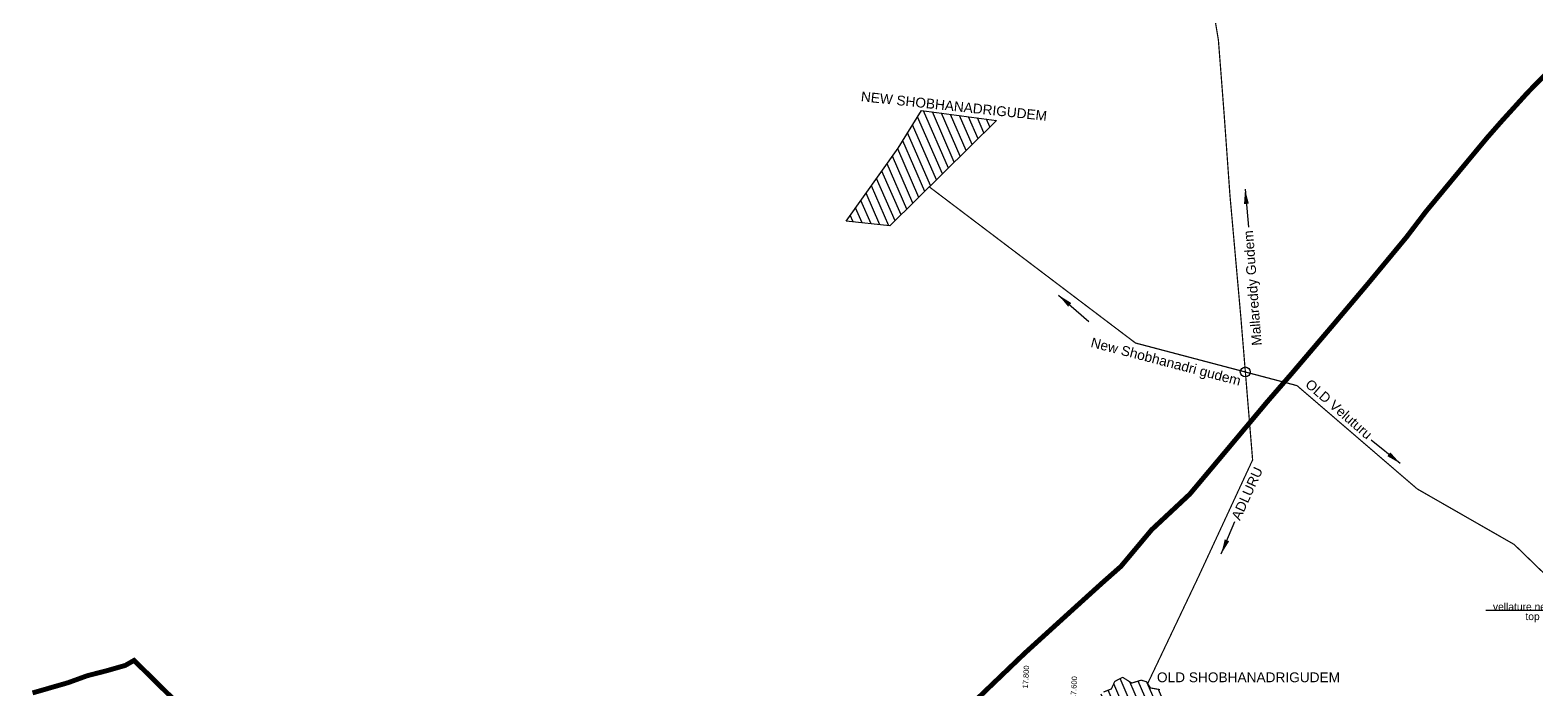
# Model space of a CAD drawing. Header units: millimetres. Extents: x 345922 to 402103, y 1833175 to 1858598.
# Drawn here: x 387185 to 393337, y 1849364 to 1852054 of the extents above; entities that cross this region are included whole.
import ezdxf
from ezdxf import colors
from ezdxf.entities.mleader import LeaderData, LeaderLine
from ezdxf.math import Vec2, Vec3

# ---------------------------------------------------------------- set-up
doc = ezdxf.new("R2010")
doc.units = ezdxf.units.MM
doc.linetypes.add('JIS_02_1.0', pattern=[2, 1, -1])
for name, color, linetype in [('BND', 160, 'Continuous'), ('points', 161, 'Continuous'), ('ROADS', 10, 'Continuous'), ('TBM', 7, 'Continuous'), ('VILLAGE AREA', 44, 'Continuous')]:
    doc.layers.add(name, color=color, linetype=linetype)
doc.styles.add('FONT1', font='Arial')
doc.styles.get("Standard").update_dxf_attribs({"font": 'arial.ttf'})
doc.dimstyles.get("Standard").update_dxf_attribs({"dimtxt": 0.18, "dimasz": 0.18, "dimexe": 0.18, "dimexo": 0.0625, "dimgap": 0.09, "dimtad": 0, "dimtih": 1, "dimtoh": 1, "dimdec": 4, "dimzin": 0, "dimdsep": 46, "dimtxsty": 'Standard', "dimcen": 0.09, "dimadec": 0, "dimazin": 0, "dimtfac": 1, "dimtdec": 4, "dimtofl": 0, "dimtmove": 0, "dimatfit": 3, "dimfxl": 1, "dimtolj": 1, "dimtzin": 0, "dimarcsym": 0})
pattern_1 = [(113.5464313, (0, 0), (-29.1063882, -12.6838743), [])]

msp = doc.modelspace()

# ---------------------------------------------------------------- hatches: boundary and pattern name
at = {"layer": 'VILLAGE AREA'}
h = msp.add_hatch(dxfattribs=at)
h.set_pattern_fill('ANSI31,_O', color=256, scale=10, angle=68.54643)
h.set_pattern_definition(pattern_1)
h.paths.add_polyline_path([(390826.1, 1851726.2), (391133, 1851685.5), (390697.5, 1851254.6), (390518.8, 1851274.4), (390731.6, 1851572)])
h = msp.add_hatch(dxfattribs=at)
h.set_pattern_fill('ANSI31,_O', color=256, scale=10, angle=68.54643)
h.set_pattern_definition(pattern_1)
h.paths.add_polyline_path([(391648.3, 1849411.1), (391685.8, 1849387.6), (391724.5, 1849399.4), (391746.3, 1849392.6), (391762.5, 1849367.5), (391801.2, 1849360.7), (391828.6, 1849322.7), (391886.9, 1849310.4), (391890.8, 1849282.4), (391890.8, 1849252.1), (391886.9, 1849210.7), (391861.7, 1849182.1), (391837.6, 1849151.9), (391768.1, 1849141.8), (391734.5, 1849148.6), (391717.2, 1849163.1), (391732.9, 1849227.5), (391717.7, 1849240.4), (391699.2, 1849233.7), (391673.5, 1849226.4), (391662.3, 1849218), (391651.6, 1849209), (391630.4, 1849221.9), (391608.5, 1849278.4), (391559.8, 1849290.2), (391543.5, 1849327.7), (391570.4, 1849350.7), (391602.4, 1849363.5), (391616.4, 1849394.3)])

# ---------------------------------------------------------------- linework, layer by layer
msp.add_circle((392149.6, 1850658.1), 20.4)
at = {"layer": 'BND', "linetype": 'JIS_02_1.0', "lineweight": 30, "ltscale": 50, "const_width": 20}
for points in [[(391030.8, 1849300.8), (391249, 1849509.8), (391441.6, 1849684.9), (391571.2, 1849802.2), (391641.4, 1849864), (391766.6, 1850013.4), (391922.7, 1850159.1), (392064.6, 1850328), (392239.2, 1850536.4), (392339.2, 1850651.7), (392509.4, 1850851.6), (392650.7, 1851018.8), (392808.4, 1851209.3), (392888.3, 1851314.2), (393059.1, 1851520.5), (393139.3, 1851616.8), (393197, 1851682.5), (393302.2, 1851798.3), (393401.5, 1851900.1)], [(387194.7, 1849347.2), (387340.7, 1849389.3), (387418.9, 1849417.7), (387499.3, 1849438.3), (387573.2, 1849459.4), (387609.4, 1849480.1), (387683.1, 1849407.7), (387778.6, 1849313.6)]]:
    msp.add_lwpolyline(points, dxfattribs=at)
at = {"layer": 'ROADS', "const_width": 5}
for points in [[(391900.4, 1852834.7), (391981.3, 1852365.6), (392039.8, 1852013.1), (392063, 1851713.2), (392086.8, 1851381.1), (392131.2, 1850884.4), (392179.5, 1850299), (391957.3, 1849819.8), (391750.8, 1849385.6)], [(390858.7, 1851414.1), (391700.9, 1850776.5), (392149.6, 1850658.1)], [(391700.9, 1850776.5), (392361, 1850602.4), (392852.1, 1850180.4), (393248.2, 1849953.6), (393560.8, 1849650.6), (393809, 1849339.4), (393872.4, 1849255), (394162.9, 1849138.9), (394236.8, 1849096.7), (394263.2, 1849028.2), (394263.2, 1848980.7), (394239.1, 1848865.8), (394259, 1848690.5), (394265.6, 1848647.5), (394335.4, 1848546.7), (394385, 1848427.6), (394486.1, 1848364.2), (394486.1, 1848364.2)]]:
    msp.add_lwpolyline(points, dxfattribs=at)
at = {"layer": 'VILLAGE AREA'}
msp.add_lwpolyline([(390826.1, 1851726.2), (391133, 1851685.5), (390697.5, 1851254.6), (390518.8, 1851274.4), (390731.6, 1851572), (390826.1, 1851726.2)], dxfattribs=at)
at = {"layer": 'VILLAGE AREA', "const_width": 5}
for points in [[(391570.4, 1849350.7), (391602.4, 1849363.5), (391616.4, 1849394.3), (391648.3, 1849411.1)], [(391648.3, 1849411.1), (391685.8, 1849387.6), (391724.5, 1849399.4), (391746.3, 1849392.6), (391762.5, 1849367.5), (391801.2, 1849360.7)]]:
    msp.add_lwpolyline(points, dxfattribs=at)

# ---------------------------------------------------------------- texts
at = {"layer": 'points', "color": 1}
for s, p in [('17.800', (391261.2, 1849364.9)), ('17.600', (391457.2, 1849321.1))]:
    msp.add_text(s, height=22, rotation=86.60136, dxfattribs=at).set_placement(p)
at = {"layer": 'ROADS'}
for s, rotation, p in [('Mallareddy Gudem', 94.3224, (392216.7, 1850767.1)), ('New Shobhanadri gudem', 345.38683, (391515.2, 1850761)), ('OLD Veluturu', 318.96501, (392391.1, 1850602.3)), ('ADLURU', 65.56108, (392127.6, 1850048.9))]:
    msp.add_text(s, height=40, rotation=rotation, dxfattribs=at).set_placement(p)
msp.add_text('OLD SHOBHANADRIGUDEM', height=40, dxfattribs=at).set_placement((391788.6, 1849391))
at = {"layer": 'VILLAGE AREA'}
msp.add_text('NEW SHOBHANADRIGUDEM', height=40, rotation=353.95548, dxfattribs=at).set_placement((390577.6, 1851764.3))

# ---------------------------------------------------------------- leaders
at = {"layer": 'ROADS'}
for points in [[(392148.6, 1851404.9), (392163.1, 1851249.2)], [(391386.9, 1850971.9), (391510.6, 1850864.2)], [(392782.9, 1850284.6), (392664.2, 1850379.4)], [(392051.6, 1849915.3), (392106.8, 1850047.4)]]:
    msp.add_leader(points, dimstyle='Standard', override={"dimasz": 60}, dxfattribs=at)
at = {"layer": 'TBM', "linetype": 'Continuous'}
ml = msp.add_multileader_mtext('Standard', dxfattribs=at)
ml.set_content('\\pxsm0.8,qr;vellature new village way \\Ptop of pipe culvert\\PRL:53.945\\Px-393723\\PY-1849611', color=256, style='FONT1')
ml.set_leader_properties()
ml.build(insert=Vec2(0, 0))
ml.multileader.update_dxf_attribs({"text_right_attachment_type": 6, "dogleg_length": 0.36, "arrow_head_size": 30})
ctx = ml.context
ctx.base_point, ctx.char_height, ctx.arrow_head_size, ctx.landing_gap_size, ctx.plane_origin = Vec3(393162.2, 1849699.4, 53.9), 30, 30, 0.09, Vec3(394239.7, 1849611.8, 53.9)
ctx.right_attachment, ctx.text_align_type = 6, 2
notes = []
notes.append((ctx, [(0, (1, 1, 0), (393625.4, 1849684.2, 53.9), (-1, 0), 0.36, [(0, [(393723, 1849611, 53.9)], 0, [])])]))
ctx.mtext.insert, ctx.mtext.alignment, ctx.mtext.flow_direction = Vec3(393624.9, 1849714.7, 53.9), 3, 5
for ctx, leaders in notes:
    for number, flags, end, landing, length, lines in leaders:
        leader = LeaderData()
        leader.index, (leader.has_last_leader_line, leader.has_dogleg_vector, leader.attachment_direction) = number, flags
        leader.last_leader_point, leader.dogleg_vector, leader.dogleg_length = Vec3(end), Vec3(landing), length
        for number, points, colour, breaks in lines:
            line = LeaderLine()
            line.index, line.vertices, line.color, line.breaks = number, Vec3.list(points), colors.encode_raw_color(colour), breaks
            leader.lines.append(line)
        ctx.leaders.append(leader)

doc.saveas('drawing.dxf')
